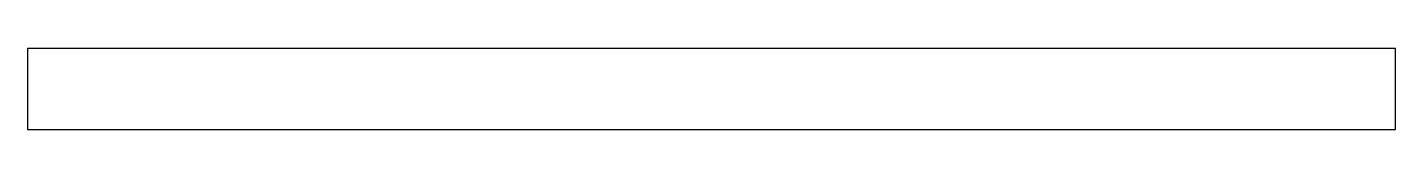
# Model space of a CAD drawing. Extents: x 0 to 38, y 0 to 2.2.
import ezdxf

# ---------------------------------------------------------------- set-up
doc = ezdxf.new("R2010")
doc.units = 0
doc.layers.get('0').update_dxf_attribs({"linetype": 'CONTINUOUS'})

msp = doc.modelspace()

# ---------------------------------------------------------------- linework, layer by layer
msp.add_lwpolyline([(38, 2.233), (0, 2.233), (0, -0.017), (38, -0.017)], close=True)

doc.saveas('drawing.dxf')
